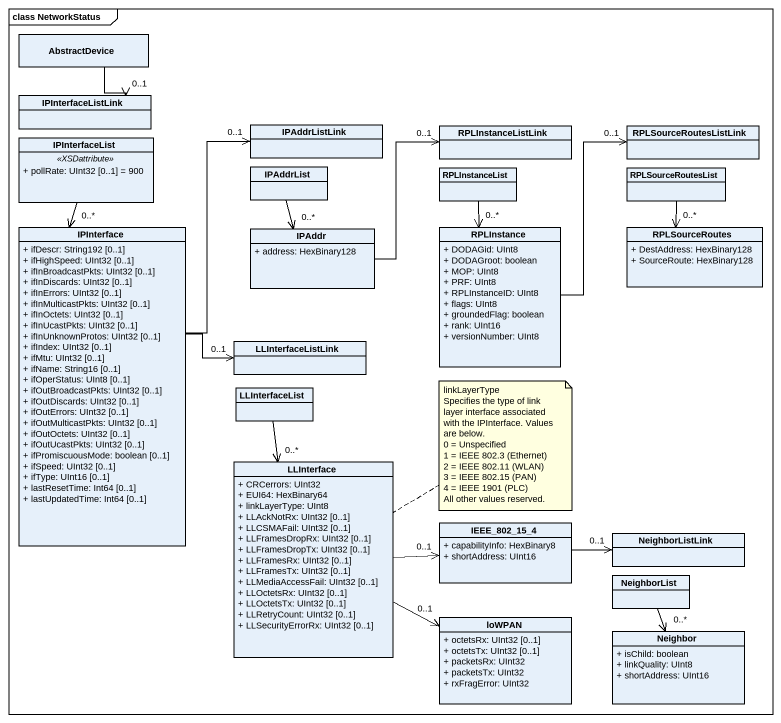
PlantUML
@startuml
mainframe class NetworkStatus
hide circle
hide empty members
skinparam classAttributeIconSize 0
class AbstractDevice
class IPInterfaceListLink
class IPInterfaceList {
  .. <<XSDattribute>> ..
  + pollRate: UInt32 [0..1] = 900
}
class IPAddrListLink
class RPLInstanceListLink
class RPLSourceRoutesListLink
class IPAddrList
class RPLInstanceList
class RPLSourceRoutesList
class IPInterface {
  + ifDescr: String192 [0..1]
  + ifHighSpeed: UInt32 [0..1]
  + ifInBroadcastPkts: UInt32 [0..1]
  + ifInDiscards: UInt32 [0..1]
  + ifInErrors: UInt32 [0..1]
  + ifInMulticastPkts: UInt32 [0..1]
  + ifInOctets: UInt32 [0..1]
  + ifInUcastPkts: UInt32 [0..1]
  + ifInUnknownProtos: UInt32 [0..1]
  + ifIndex: UInt32 [0..1]
  + ifMtu: UInt32 [0..1]
  + ifName: String16 [0..1]
  + ifOperStatus: UInt8 [0..1]
  + ifOutBroadcastPkts: UInt32 [0..1]
  + ifOutDiscards: UInt32 [0..1]
  + ifOutErrors: UInt32 [0..1]
  + ifOutMulticastPkts: UInt32 [0..1]
  + ifOutOctets: UInt32 [0..1]
  + ifOutUcastPkts: UInt32 [0..1]
  + ifPromiscuousMode: boolean [0..1]
  + ifSpeed: UInt32 [0..1]
  + ifType: UInt16 [0..1]
  + lastResetTime: Int64 [0..1]
  + lastUpdatedTime: Int64 [0..1]
}
class IPAddr {
  + address: HexBinary128
}
class RPLInstance {
  + DODAGid: UInt8
  + DODAGroot: boolean
  + MOP: UInt8
  + PRF: UInt8
  + RPLInstanceID: UInt8
  + flags: UInt8
  + groundedFlag: boolean
  + rank: UInt16
  + versionNumber: UInt8
}
class RPLSourceRoutes {
  + DestAddress: HexBinary128
  + SourceRoute: HexBinary128
}
class LLInterfaceListLink
class LLInterfaceList
class LLInterface {
  + CRCerrors: UInt32
  + EUI64: HexBinary64
  + linkLayerType: UInt8
  + LLAckNotRx: UInt32 [0..1]
  + LLCSMAFail: UInt32 [0..1]
  + LLFramesDropRx: UInt32 [0..1]
  + LLFramesDropTx: UInt32 [0..1]
  + LLFramesRx: UInt32 [0..1]
  + LLFramesTx: UInt32 [0..1]
  + LLMediaAccessFail: UInt32 [0..1]
  + LLOctetsRx: UInt32 [0..1]
  + LLOctetsTx: UInt32 [0..1]
  + LLRetryCount: UInt32 [0..1]
  + LLSecurityErrorRx: UInt32 [0..1]
}
class IEEE_802_15_4 {
  + capabilityInfo: HexBinary8
  + shortAddress: UInt16
}
class NeighborListLink
class NeighborList
class loWPAN {
  + octetsRx: UInt32 [0..1]
  + octetsTx: UInt32 [0..1]
  + packetsRx: UInt32
  + packetsTx: UInt32
  + rxFragError: UInt32
}
class Neighbor {
  + isChild: boolean
  + linkQuality: UInt8
  + shortAddress: UInt16
}
AbstractDevice --> "0..1" IPInterfaceListLink
IPInterfaceList --> "0..*" IPInterface
IPAddrList --> "0..*" IPAddr
RPLInstanceList --> "0..*" RPLInstance
RPLSourceRoutesList --> "0..*" RPLSourceRoutes
IPInterface -up-> "0..1" IPAddrListLink
IPInterface -right-> "0..1" LLInterfaceListLink
IPAddr -up-> "0..1" RPLInstanceListLink
RPLInstance -up-> "0..1" RPLSourceRoutesListLink
LLInterfaceList --> "0..*" LLInterface
LLInterface -right-> "0..1" IEEE_802_15_4
LLInterface -right-> "0..1" loWPAN
IEEE_802_15_4 -right-> "0..1" NeighborListLink
NeighborList --> "0..*" Neighbor
note right of LLInterface
  linkLayerType
  Specifies the type of link layer interface associated with the IPInterface. Values are below.
  0 = Unspecified
  1 = IEEE 802.3 (Ethernet)
  2 = IEEE 802.11 (WLAN)
  3 = IEEE 802.15 (PAN)
  4 = IEEE 1901 (PLC)
  All other values reserved.
end note
@enduml
